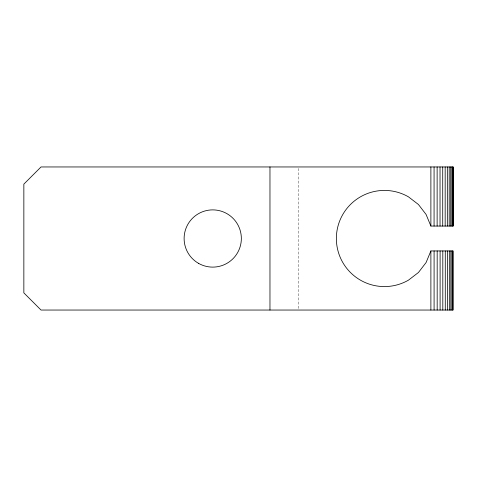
<?xml version="1.0" encoding="UTF-8"?>
<svg xmlns="http://www.w3.org/2000/svg" width="477" height="477" viewBox="0 0 477 477"><rect width="100%" height="100%" fill="white"/><g stroke="black" fill="none" stroke-linecap="round" stroke-linejoin="round"><path stroke-width="0.36" stroke-dasharray="2.38 1.79" d="M298.59 168.447L298.59 308.553"/><path stroke-width="0.72" d="M430.886 250.944L426.08 262.541L418.442 272.498L408.485 280.136A48.082 48.082 0 0 1 336.363 238.5A48.082 48.082 0 0 1 408.485 196.864L418.442 204.502L426.08 214.459L430.886 226.056L453.126 226.056L453.126 166.956L41.022 166.956L23.85 184.122L23.85 292.878L41.022 310.044L453.126 310.044L453.126 250.944L430.886 250.944L430.886 310.044M453.108 166.956L453.108 226.056M452.774 250.944L452.774 310.044M452.691 166.956L452.691 226.056M451.999 250.944L451.999 310.044M451.898 166.956L451.898 226.056M450.843 250.944L450.843 310.044M450.729 166.956L450.729 226.056M449.322 250.944L449.322 310.044M449.203 166.956L449.203 226.056M447.456 250.944L447.456 310.044M447.337 166.956L447.337 226.056M445.274 250.944L445.274 310.044M445.166 166.956L445.166 226.056M442.811 250.944L442.811 310.044M442.722 166.956L442.722 226.056M440.098 250.944L440.098 310.044M440.027 166.956L440.027 226.056M437.129 166.956L437.129 226.056M437.176 250.944L437.176 310.044M434.07 166.956L434.07 226.056M434.088 250.944L434.088 310.044M430.886 166.956L430.886 226.056M269.97 166.956L269.97 310.044M198.426 263.286A28.62 28.62 0 0 0 241.35 238.5A28.62 28.62 0 0 0 198.426 213.714A28.62 28.62 0 0 0 198.426 263.286"/></g></svg>
